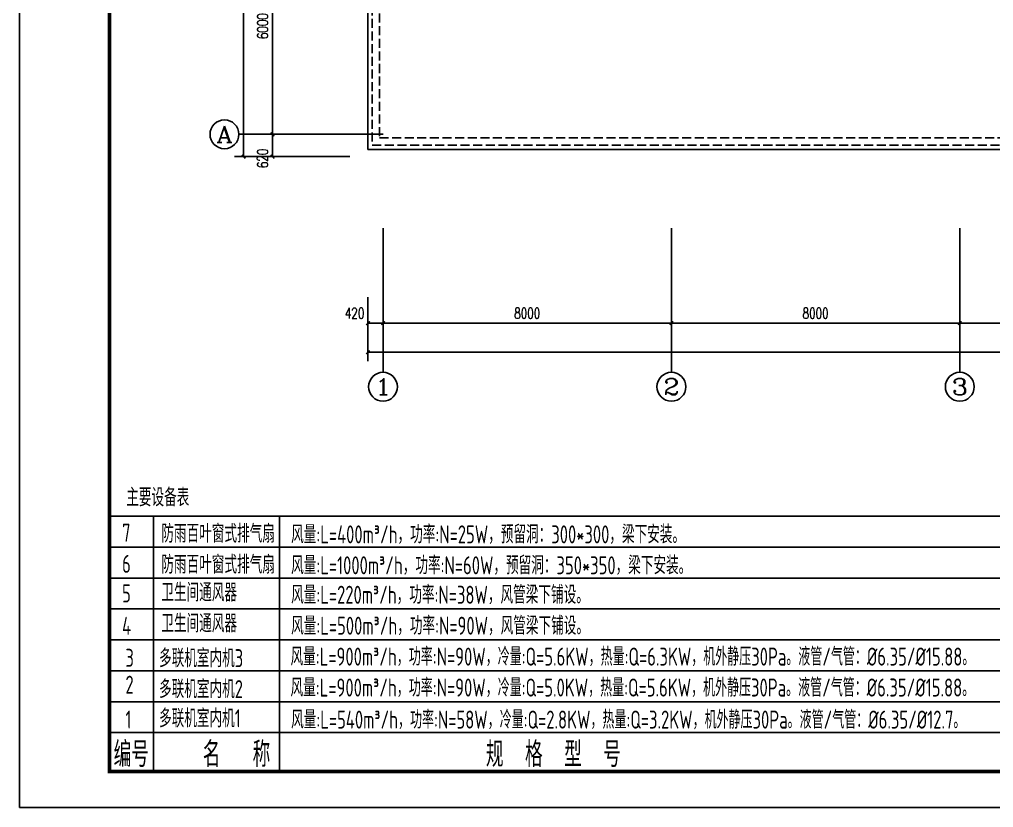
# Model space of a CAD drawing. Extents: x 1738143 to 1822243, y -608375 to -303375.
# Drawn here: x 1738143 to 1765165, y -424175 to -402313 of the extents above; entities that cross this region are included whole.
import ezdxf
from ezdxf.enums import TextEntityAlignment as Align

# ---------------------------------------------------------------- set-up
doc = ezdxf.new("R2010")
doc.units = 0
doc.header["$LTSCALE"] = 1000
doc.header["$MEASUREMENT"] = 0
doc.linetypes.add('DASH', pattern=[0.35, 0.25, -0.1])
for name, color, linetype in [('AXIS', 3, 'Continuous'), ('AXIS_TEXT', 7, 'Continuous'), ('C-sheet(通用-图框)', 7, 'Continuous'), ('PUB_DIM', 3, 'Continuous'), ('PUB_TEXT', 7, 'Continuous'), ('TK', 4, 'Continuous'), ('采暖', 7, 'Continuous')]:
    doc.layers.add(name, color=color, linetype=linetype)
doc.styles.add('_TCH_AXIS', font='COMPLEX', dxfattribs={"bigfont": 'GBCBIG'})
doc.styles.add('_TCH_DIM_T3', font='SIMPLEX', dxfattribs={"width": 0.705882, "bigfont": 'GBCBIG'})
doc.styles.add('COMPLEX', font='COMPLEX')
doc.styles.add('HZTXT1', font='romans.shx', dxfattribs={"width": 0.7, "bigfont": 'GBHZFS.SHX'})
doc.styles.get("Standard").update_dxf_attribs({"font": 'gbenor.shx', "bigfont": 'gbcbig.shx'})
doc.styles.add('TSSD_Dimension', font='tssdeng.shx', dxfattribs={"width": 0.7, "bigfont": 'hztxt.shx'})
doc.styles.add('TSSD_Rein', font='Tssdeng.shx', dxfattribs={"width": 0.7, "bigfont": 'hztxt.shx'})
doc.dimstyles.new('_TCH_ARCH&&100', dxfattribs={"dimtxt": 297.5, "dimasz": 100, "dimexe": 250, "dimexo": 300, "dimgap": 126.25, "dimtad": 1, "dimdec": 0, "dimzin": 0, "dimdsep": 46, "dimtxsty": '_TCH_DIM_T3', "dimblk": 'ARCHTICK', "dimcen": 0.09, "dimclrt": 7, "dimazin": 2, "dimtfac": 1, "dimtdec": 0, "dimtix": 1, "dimtmove": 2, "dimatfit": 3, "dimfxl": 30, "dimtolj": 1, "dimtzin": 0, "dimarcsym": 0})

# ---------------------------------------------------------------- blocks, each defined once
blk = doc.blocks.new('_ArchTick')
at = {"color": 0, "linetype": 'ByBlock', "const_width": 0.4}
blk.add_lwpolyline([(-0.5, -0.5), (0.5, 0.5)], dxfattribs=at)
blk = doc.blocks.new('*D113')
at = {"layer": 'Defpoints', "color": 0, "transparency": 16777216}
for p in [(-45219, -16333), (11621, -16333), (11621, -17376)]:
    blk.add_point(p, dxfattribs=at)
at = {"layer": 'PUB_DIM', "color": 0, "lineweight": -2, "transparency": 16777216}
for p, q in [((-45219, -16633), (-45219, -17626)), ((11621, -16633), (11621, -17626)), ((-45219, -17376), (11621, -17376))]:
    blk.add_line(p, q, dxfattribs=at)
at = {"layer": 'PUB_DIM', "color": 0, "lineweight": -2, "transparency": 16777216, "xscale": 100, "yscale": 100, "zscale": 100, "rotation": 180}
blk.add_blockref('_ArchTick', (-45219, -17376), dxfattribs=at)
at = {"layer": 'PUB_DIM', "color": 0, "lineweight": -2, "transparency": 16777216, "xscale": 100, "yscale": 100, "zscale": 100}
blk.add_blockref('_ArchTick', (11621, -17376), dxfattribs=at)
at = {"layer": 'PUB_DIM', "color": 7, "transparency": 16777216, "insert": (-16799, -17101), "char_height": 297.5, "attachment_point": 5, "style": '_TCH_DIM_T3'}
blk.add_mtext('\\A1;56840', dxfattribs=at)
blk = doc.blocks.new('*D114')
at = {"layer": 'Defpoints', "color": 0, "transparency": 16777216}
for p in [(-45219, -15552), (-44799, -15552), (-44799, -16569)]:
    blk.add_point(p, dxfattribs=at)
at = {"layer": 'PUB_DIM', "color": 0, "lineweight": -2, "transparency": 16777216}
for p, q in [((-45219, -15852), (-45219, -16819)), ((-44799, -15852), (-44799, -16819)), ((-45219, -16569), (-44799, -16569))]:
    blk.add_line(p, q, dxfattribs=at)
at = {"layer": 'PUB_DIM', "color": 0, "lineweight": -2, "transparency": 16777216, "xscale": 100, "yscale": 100, "zscale": 100, "rotation": 180}
blk.add_blockref('_ArchTick', (-45219, -16569), dxfattribs=at)
at = {"layer": 'PUB_DIM', "color": 0, "lineweight": -2, "transparency": 16777216, "xscale": 100, "yscale": 100, "zscale": 100}
blk.add_blockref('_ArchTick', (-44799, -16569), dxfattribs=at)
at = {"layer": 'PUB_DIM', "color": 7, "transparency": 16777216, "insert": (-45589, -16294), "char_height": 297.5, "attachment_point": 5, "style": '_TCH_DIM_T3'}
blk.add_mtext('\\A1;420', dxfattribs=at)
blk = doc.blocks.new('*D115')
at = {"layer": 'Defpoints', "color": 0, "transparency": 16777216}
for p in [(-44799, -15552), (-36799, -15552), (-36799, -16569)]:
    blk.add_point(p, dxfattribs=at)
at = {"layer": 'PUB_DIM', "color": 0, "lineweight": -2, "transparency": 16777216}
for p, q in [((-44799, -15852), (-44799, -16819)), ((-36799, -15852), (-36799, -16819)), ((-44799, -16569), (-36799, -16569))]:
    blk.add_line(p, q, dxfattribs=at)
at = {"layer": 'PUB_DIM', "color": 0, "lineweight": -2, "transparency": 16777216, "xscale": 100, "yscale": 100, "zscale": 100, "rotation": 180}
blk.add_blockref('_ArchTick', (-44799, -16569), dxfattribs=at)
at = {"layer": 'PUB_DIM', "color": 0, "lineweight": -2, "transparency": 16777216, "xscale": 100, "yscale": 100, "zscale": 100}
blk.add_blockref('_ArchTick', (-36799, -16569), dxfattribs=at)
at = {"layer": 'PUB_DIM', "color": 7, "transparency": 16777216, "insert": (-40799, -16294), "char_height": 297.5, "attachment_point": 5, "style": '_TCH_DIM_T3'}
blk.add_mtext('\\A1;8000', dxfattribs=at)
blk = doc.blocks.new('*D116')
at = {"layer": 'Defpoints', "color": 0, "transparency": 16777216}
for p in [(-36799, -15552), (-28799, -15552), (-28799, -16569)]:
    blk.add_point(p, dxfattribs=at)
at = {"layer": 'PUB_DIM', "color": 0, "lineweight": -2, "transparency": 16777216}
for p, q in [((-36799, -15852), (-36799, -16819)), ((-28799, -15852), (-28799, -16819)), ((-36799, -16569), (-28799, -16569))]:
    blk.add_line(p, q, dxfattribs=at)
at = {"layer": 'PUB_DIM', "color": 0, "lineweight": -2, "transparency": 16777216, "xscale": 100, "yscale": 100, "zscale": 100, "rotation": 180}
blk.add_blockref('_ArchTick', (-36799, -16569), dxfattribs=at)
at = {"layer": 'PUB_DIM', "color": 0, "lineweight": -2, "transparency": 16777216, "xscale": 100, "yscale": 100, "zscale": 100}
blk.add_blockref('_ArchTick', (-28799, -16569), dxfattribs=at)
at = {"layer": 'PUB_DIM', "color": 7, "transparency": 16777216, "insert": (-32799, -16294), "char_height": 297.5, "attachment_point": 5, "style": '_TCH_DIM_T3'}
blk.add_mtext('\\A1;8000', dxfattribs=at)
blk = doc.blocks.new('*D117')
at = {"layer": 'Defpoints', "color": 0, "transparency": 16777216}
for p in [(-28799, -15552), (-20799, -15552), (-20799, -16569)]:
    blk.add_point(p, dxfattribs=at)
at = {"layer": 'PUB_DIM', "color": 0, "lineweight": -2, "transparency": 16777216}
for p, q in [((-28799, -15852), (-28799, -16819)), ((-20799, -15852), (-20799, -16819)), ((-28799, -16569), (-20799, -16569))]:
    blk.add_line(p, q, dxfattribs=at)
at = {"layer": 'PUB_DIM', "color": 0, "lineweight": -2, "transparency": 16777216, "xscale": 100, "yscale": 100, "zscale": 100, "rotation": 180}
blk.add_blockref('_ArchTick', (-28799, -16569), dxfattribs=at)
at = {"layer": 'PUB_DIM', "color": 0, "lineweight": -2, "transparency": 16777216, "xscale": 100, "yscale": 100, "zscale": 100}
blk.add_blockref('_ArchTick', (-20799, -16569), dxfattribs=at)
at = {"layer": 'PUB_DIM', "color": 7, "transparency": 16777216, "insert": (-24799, -16294), "char_height": 297.5, "attachment_point": 5, "style": '_TCH_DIM_T3'}
blk.add_mtext('\\A1;8000', dxfattribs=at)
blk = doc.blocks.new('*D123')
at = {"layer": 'Defpoints', "color": 0, "transparency": 16777216}
for p in [(-48667, 19089), (-47476, 19089), (-47476, -11951)]:
    blk.add_point(p, dxfattribs=at)
at = {"layer": 'PUB_DIM', "color": 0, "lineweight": -2, "transparency": 16777216}
for p, q in [((-47776, 19089), (-48917, 19089)), ((-48667, -11951), (-48667, 19089)), ((-47776, -11951), (-48917, -11951))]:
    blk.add_line(p, q, dxfattribs=at)
at = {"layer": 'PUB_DIM', "color": 0, "lineweight": -2, "transparency": 16777216, "xscale": 100, "yscale": 100, "zscale": 100}
for p, rotation in [((-48667, 19089), 90), ((-48667, -11951), 270)]:
    blk.add_blockref('_ArchTick', p, dxfattribs=dict(at, rotation=rotation))
at = {"layer": 'PUB_DIM', "color": 7, "transparency": 16777216, "insert": (-48942, 3569), "char_height": 297.5, "attachment_point": 5, "rotation": 90, "style": '_TCH_DIM_T3'}
blk.add_mtext('\\A1;31040', dxfattribs=at)
blk = doc.blocks.new('*D129')
at = {"layer": 'Defpoints', "color": 0, "transparency": 16777216}
for p in [(-47867, -5331), (-45419, -5331), (-45419, -11331)]:
    blk.add_point(p, dxfattribs=at)
at = {"layer": 'PUB_DIM', "color": 0, "lineweight": -2, "transparency": 16777216}
for p, q in [((-45719, -5331), (-48117, -5331)), ((-47867, -11331), (-47867, -5331)), ((-45719, -11331), (-48117, -11331))]:
    blk.add_line(p, q, dxfattribs=at)
at = {"layer": 'PUB_DIM', "color": 0, "lineweight": -2, "transparency": 16777216, "xscale": 100, "yscale": 100, "zscale": 100}
for p, rotation in [((-47867, -5331), 90), ((-47867, -11331), 270)]:
    blk.add_blockref('_ArchTick', p, dxfattribs=dict(at, rotation=rotation))
at = {"layer": 'PUB_DIM', "color": 7, "transparency": 16777216, "insert": (-48142, -8331), "char_height": 297.5, "attachment_point": 5, "rotation": 90, "style": '_TCH_DIM_T3'}
blk.add_mtext('\\A1;6000', dxfattribs=at)
blk = doc.blocks.new('*D130')
at = {"layer": 'Defpoints', "color": 0, "transparency": 16777216}
for p in [(-47867, -11331), (-45419, -11331), (-45419, -11951)]:
    blk.add_point(p, dxfattribs=at)
at = {"layer": 'PUB_DIM', "color": 0, "lineweight": -2, "transparency": 16777216}
for p, q in [((-45719, -11331), (-48117, -11331)), ((-47867, -11951), (-47867, -11331)), ((-45719, -11951), (-48117, -11951))]:
    blk.add_line(p, q, dxfattribs=at)
at = {"layer": 'PUB_DIM', "color": 0, "lineweight": -2, "transparency": 16777216, "xscale": 100, "yscale": 100, "zscale": 100}
for p, rotation in [((-47867, -11331), 90), ((-47867, -11951), 270)]:
    blk.add_blockref('_ArchTick', p, dxfattribs=dict(at, rotation=rotation))
at = {"layer": 'PUB_DIM', "color": 7, "transparency": 16777216, "insert": (-48142, -12001), "char_height": 297.5, "attachment_point": 5, "rotation": 90, "style": '_TCH_DIM_T3'}
blk.add_mtext('\\A1;620', dxfattribs=at)
blk = doc.blocks.new('*D260')
at = {"layer": 'Defpoints', "color": 0, "transparency": 16777216}
for p in [(-45219, -16333), (11621, -16333), (11621, -17376)]:
    blk.add_point(p, dxfattribs=at)
at = {"layer": 'PUB_DIM', "color": 0, "lineweight": -2, "transparency": 16777216}
for p, q in [((-45219, -16633), (-45219, -17626)), ((11621, -16633), (11621, -17626)), ((-45219, -17376), (11621, -17376))]:
    blk.add_line(p, q, dxfattribs=at)
at = {"layer": 'PUB_DIM', "color": 0, "lineweight": -2, "transparency": 16777216, "xscale": 100, "yscale": 100, "zscale": 100, "rotation": 180}
blk.add_blockref('_ArchTick', (-45219, -17376), dxfattribs=at)
at = {"layer": 'PUB_DIM', "color": 0, "lineweight": -2, "transparency": 16777216, "xscale": 100, "yscale": 100, "zscale": 100}
blk.add_blockref('_ArchTick', (11621, -17376), dxfattribs=at)
at = {"layer": 'PUB_DIM', "color": 7, "transparency": 16777216, "insert": (-16799, -17101), "char_height": 297.5, "attachment_point": 5, "style": '_TCH_DIM_T3'}
blk.add_mtext('\\A1;56840', dxfattribs=at)
blk = doc.blocks.new('*D261')
at = {"layer": 'Defpoints', "color": 0, "transparency": 16777216}
for p in [(-45219, -15552), (-44799, -15552), (-44799, -16569)]:
    blk.add_point(p, dxfattribs=at)
at = {"layer": 'PUB_DIM', "color": 0, "lineweight": -2, "transparency": 16777216}
for p, q in [((-45219, -15852), (-45219, -16819)), ((-44799, -15852), (-44799, -16819)), ((-45219, -16569), (-44799, -16569))]:
    blk.add_line(p, q, dxfattribs=at)
at = {"layer": 'PUB_DIM', "color": 0, "lineweight": -2, "transparency": 16777216, "xscale": 100, "yscale": 100, "zscale": 100, "rotation": 180}
blk.add_blockref('_ArchTick', (-45219, -16569), dxfattribs=at)
at = {"layer": 'PUB_DIM', "color": 0, "lineweight": -2, "transparency": 16777216, "xscale": 100, "yscale": 100, "zscale": 100}
blk.add_blockref('_ArchTick', (-44799, -16569), dxfattribs=at)
at = {"layer": 'PUB_DIM', "color": 7, "transparency": 16777216, "insert": (-45589, -16294), "char_height": 297.5, "attachment_point": 5, "style": '_TCH_DIM_T3'}
blk.add_mtext('\\A1;420', dxfattribs=at)
blk = doc.blocks.new('*D262')
at = {"layer": 'Defpoints', "color": 0, "transparency": 16777216}
for p in [(-44799, -15552), (-36799, -15552), (-36799, -16569)]:
    blk.add_point(p, dxfattribs=at)
at = {"layer": 'PUB_DIM', "color": 0, "lineweight": -2, "transparency": 16777216}
for p, q in [((-44799, -15852), (-44799, -16819)), ((-36799, -15852), (-36799, -16819)), ((-44799, -16569), (-36799, -16569))]:
    blk.add_line(p, q, dxfattribs=at)
at = {"layer": 'PUB_DIM', "color": 0, "lineweight": -2, "transparency": 16777216, "xscale": 100, "yscale": 100, "zscale": 100, "rotation": 180}
blk.add_blockref('_ArchTick', (-44799, -16569), dxfattribs=at)
at = {"layer": 'PUB_DIM', "color": 0, "lineweight": -2, "transparency": 16777216, "xscale": 100, "yscale": 100, "zscale": 100}
blk.add_blockref('_ArchTick', (-36799, -16569), dxfattribs=at)
at = {"layer": 'PUB_DIM', "color": 7, "transparency": 16777216, "insert": (-40799, -16294), "char_height": 297.5, "attachment_point": 5, "style": '_TCH_DIM_T3'}
blk.add_mtext('\\A1;8000', dxfattribs=at)
blk = doc.blocks.new('*D263')
at = {"layer": 'Defpoints', "color": 0, "transparency": 16777216}
for p in [(-36799, -15552), (-28799, -15552), (-28799, -16569)]:
    blk.add_point(p, dxfattribs=at)
at = {"layer": 'PUB_DIM', "color": 0, "lineweight": -2, "transparency": 16777216}
for p, q in [((-36799, -15852), (-36799, -16819)), ((-28799, -15852), (-28799, -16819)), ((-36799, -16569), (-28799, -16569))]:
    blk.add_line(p, q, dxfattribs=at)
at = {"layer": 'PUB_DIM', "color": 0, "lineweight": -2, "transparency": 16777216, "xscale": 100, "yscale": 100, "zscale": 100, "rotation": 180}
blk.add_blockref('_ArchTick', (-36799, -16569), dxfattribs=at)
at = {"layer": 'PUB_DIM', "color": 0, "lineweight": -2, "transparency": 16777216, "xscale": 100, "yscale": 100, "zscale": 100}
blk.add_blockref('_ArchTick', (-28799, -16569), dxfattribs=at)
at = {"layer": 'PUB_DIM', "color": 7, "transparency": 16777216, "insert": (-32799, -16294), "char_height": 297.5, "attachment_point": 5, "style": '_TCH_DIM_T3'}
blk.add_mtext('\\A1;8000', dxfattribs=at)
blk = doc.blocks.new('*D264')
at = {"layer": 'Defpoints', "color": 0, "transparency": 16777216}
for p in [(-28799, -15552), (-20799, -15552), (-20799, -16569)]:
    blk.add_point(p, dxfattribs=at)
at = {"layer": 'PUB_DIM', "color": 0, "lineweight": -2, "transparency": 16777216}
for p, q in [((-28799, -15852), (-28799, -16819)), ((-20799, -15852), (-20799, -16819)), ((-28799, -16569), (-20799, -16569))]:
    blk.add_line(p, q, dxfattribs=at)
at = {"layer": 'PUB_DIM', "color": 0, "lineweight": -2, "transparency": 16777216, "xscale": 100, "yscale": 100, "zscale": 100, "rotation": 180}
blk.add_blockref('_ArchTick', (-28799, -16569), dxfattribs=at)
at = {"layer": 'PUB_DIM', "color": 0, "lineweight": -2, "transparency": 16777216, "xscale": 100, "yscale": 100, "zscale": 100}
blk.add_blockref('_ArchTick', (-20799, -16569), dxfattribs=at)
at = {"layer": 'PUB_DIM', "color": 7, "transparency": 16777216, "insert": (-24799, -16294), "char_height": 297.5, "attachment_point": 5, "style": '_TCH_DIM_T3'}
blk.add_mtext('\\A1;8000', dxfattribs=at)
blk = doc.blocks.new('*D270')
at = {"layer": 'Defpoints', "color": 0, "transparency": 16777216}
for p in [(-48667, 19089), (-47476, 19089), (-47476, -11951)]:
    blk.add_point(p, dxfattribs=at)
at = {"layer": 'PUB_DIM', "color": 0, "lineweight": -2, "transparency": 16777216}
for p, q in [((-47776, 19089), (-48917, 19089)), ((-48667, -11951), (-48667, 19089)), ((-47776, -11951), (-48917, -11951))]:
    blk.add_line(p, q, dxfattribs=at)
at = {"layer": 'PUB_DIM', "color": 0, "lineweight": -2, "transparency": 16777216, "xscale": 100, "yscale": 100, "zscale": 100}
for p, rotation in [((-48667, 19089), 90), ((-48667, -11951), 270)]:
    blk.add_blockref('_ArchTick', p, dxfattribs=dict(at, rotation=rotation))
at = {"layer": 'PUB_DIM', "color": 7, "transparency": 16777216, "insert": (-48942, 3569), "char_height": 297.5, "attachment_point": 5, "rotation": 90, "style": '_TCH_DIM_T3'}
blk.add_mtext('\\A1;31040', dxfattribs=at)
blk = doc.blocks.new('*D276')
at = {"layer": 'Defpoints', "color": 0, "transparency": 16777216}
for p in [(-47867, -5331), (-45419, -5331), (-45419, -11331)]:
    blk.add_point(p, dxfattribs=at)
at = {"layer": 'PUB_DIM', "color": 0, "lineweight": -2, "transparency": 16777216}
for p, q in [((-45719, -5331), (-48117, -5331)), ((-47867, -11331), (-47867, -5331)), ((-45719, -11331), (-48117, -11331))]:
    blk.add_line(p, q, dxfattribs=at)
at = {"layer": 'PUB_DIM', "color": 0, "lineweight": -2, "transparency": 16777216, "xscale": 100, "yscale": 100, "zscale": 100}
for p, rotation in [((-47867, -5331), 90), ((-47867, -11331), 270)]:
    blk.add_blockref('_ArchTick', p, dxfattribs=dict(at, rotation=rotation))
at = {"layer": 'PUB_DIM', "color": 7, "transparency": 16777216, "insert": (-48142, -8331), "char_height": 297.5, "attachment_point": 5, "rotation": 90, "style": '_TCH_DIM_T3'}
blk.add_mtext('\\A1;6000', dxfattribs=at)
blk = doc.blocks.new('*D277')
at = {"layer": 'Defpoints', "color": 0, "transparency": 16777216}
for p in [(-47867, -11331), (-45419, -11331), (-45419, -11951)]:
    blk.add_point(p, dxfattribs=at)
at = {"layer": 'PUB_DIM', "color": 0, "lineweight": -2, "transparency": 16777216}
for p, q in [((-45719, -11331), (-48117, -11331)), ((-47867, -11951), (-47867, -11331)), ((-45719, -11951), (-48117, -11951))]:
    blk.add_line(p, q, dxfattribs=at)
at = {"layer": 'PUB_DIM', "color": 0, "lineweight": -2, "transparency": 16777216, "xscale": 100, "yscale": 100, "zscale": 100}
for p, rotation in [((-47867, -11331), 90), ((-47867, -11951), 270)]:
    blk.add_blockref('_ArchTick', p, dxfattribs=dict(at, rotation=rotation))
at = {"layer": 'PUB_DIM', "color": 7, "transparency": 16777216, "insert": (-48142, -12001), "char_height": 297.5, "attachment_point": 5, "rotation": 90, "style": '_TCH_DIM_T3'}
blk.add_mtext('\\A1;620', dxfattribs=at)
blk = doc.blocks.new('*D432')
at = {"layer": 'Defpoints', "color": 0, "transparency": 16777216}
for p in [(-45219, -16333), (11621, -16333), (11621, -17376)]:
    blk.add_point(p, dxfattribs=at)
at = {"layer": 'PUB_DIM', "color": 0, "lineweight": -2, "transparency": 16777216}
for p, q in [((-45219, -16633), (-45219, -17626)), ((11621, -16633), (11621, -17626)), ((-45219, -17376), (11621, -17376))]:
    blk.add_line(p, q, dxfattribs=at)
at = {"layer": 'PUB_DIM', "color": 0, "lineweight": -2, "transparency": 16777216, "xscale": 100, "yscale": 100, "zscale": 100, "rotation": 180}
blk.add_blockref('_ArchTick', (-45219, -17376), dxfattribs=at)
at = {"layer": 'PUB_DIM', "color": 0, "lineweight": -2, "transparency": 16777216, "xscale": 100, "yscale": 100, "zscale": 100}
blk.add_blockref('_ArchTick', (11621, -17376), dxfattribs=at)
at = {"layer": 'PUB_DIM', "color": 7, "transparency": 16777216, "insert": (-16799, -17101), "char_height": 297.5, "attachment_point": 5, "style": '_TCH_DIM_T3'}
blk.add_mtext('\\A1;56840', dxfattribs=at)
blk = doc.blocks.new('*D433')
at = {"layer": 'Defpoints', "color": 0, "transparency": 16777216}
for p in [(-45219, -15552), (-44799, -15552), (-44799, -16569)]:
    blk.add_point(p, dxfattribs=at)
at = {"layer": 'PUB_DIM', "color": 0, "lineweight": -2, "transparency": 16777216}
for p, q in [((-45219, -15852), (-45219, -16819)), ((-44799, -15852), (-44799, -16819)), ((-45219, -16569), (-44799, -16569))]:
    blk.add_line(p, q, dxfattribs=at)
at = {"layer": 'PUB_DIM', "color": 0, "lineweight": -2, "transparency": 16777216, "xscale": 100, "yscale": 100, "zscale": 100, "rotation": 180}
blk.add_blockref('_ArchTick', (-45219, -16569), dxfattribs=at)
at = {"layer": 'PUB_DIM', "color": 0, "lineweight": -2, "transparency": 16777216, "xscale": 100, "yscale": 100, "zscale": 100}
blk.add_blockref('_ArchTick', (-44799, -16569), dxfattribs=at)
at = {"layer": 'PUB_DIM', "color": 7, "transparency": 16777216, "insert": (-45589, -16294), "char_height": 297.5, "attachment_point": 5, "style": '_TCH_DIM_T3'}
blk.add_mtext('\\A1;420', dxfattribs=at)
blk = doc.blocks.new('*D434')
at = {"layer": 'Defpoints', "color": 0, "transparency": 16777216}
for p in [(-44799, -15552), (-36799, -15552), (-36799, -16569)]:
    blk.add_point(p, dxfattribs=at)
at = {"layer": 'PUB_DIM', "color": 0, "lineweight": -2, "transparency": 16777216}
for p, q in [((-44799, -15852), (-44799, -16819)), ((-36799, -15852), (-36799, -16819)), ((-44799, -16569), (-36799, -16569))]:
    blk.add_line(p, q, dxfattribs=at)
at = {"layer": 'PUB_DIM', "color": 0, "lineweight": -2, "transparency": 16777216, "xscale": 100, "yscale": 100, "zscale": 100, "rotation": 180}
blk.add_blockref('_ArchTick', (-44799, -16569), dxfattribs=at)
at = {"layer": 'PUB_DIM', "color": 0, "lineweight": -2, "transparency": 16777216, "xscale": 100, "yscale": 100, "zscale": 100}
blk.add_blockref('_ArchTick', (-36799, -16569), dxfattribs=at)
at = {"layer": 'PUB_DIM', "color": 7, "transparency": 16777216, "insert": (-40799, -16294), "char_height": 297.5, "attachment_point": 5, "style": '_TCH_DIM_T3'}
blk.add_mtext('\\A1;8000', dxfattribs=at)
blk = doc.blocks.new('*D435')
at = {"layer": 'Defpoints', "color": 0, "transparency": 16777216}
for p in [(-36799, -15552), (-28799, -15552), (-28799, -16569)]:
    blk.add_point(p, dxfattribs=at)
at = {"layer": 'PUB_DIM', "color": 0, "lineweight": -2, "transparency": 16777216}
for p, q in [((-36799, -15852), (-36799, -16819)), ((-28799, -15852), (-28799, -16819)), ((-36799, -16569), (-28799, -16569))]:
    blk.add_line(p, q, dxfattribs=at)
at = {"layer": 'PUB_DIM', "color": 0, "lineweight": -2, "transparency": 16777216, "xscale": 100, "yscale": 100, "zscale": 100, "rotation": 180}
blk.add_blockref('_ArchTick', (-36799, -16569), dxfattribs=at)
at = {"layer": 'PUB_DIM', "color": 0, "lineweight": -2, "transparency": 16777216, "xscale": 100, "yscale": 100, "zscale": 100}
blk.add_blockref('_ArchTick', (-28799, -16569), dxfattribs=at)
at = {"layer": 'PUB_DIM', "color": 7, "transparency": 16777216, "insert": (-32799, -16294), "char_height": 297.5, "attachment_point": 5, "style": '_TCH_DIM_T3'}
blk.add_mtext('\\A1;8000', dxfattribs=at)
blk = doc.blocks.new('*D436')
at = {"layer": 'Defpoints', "color": 0, "transparency": 16777216}
for p in [(-28799, -15552), (-20799, -15552), (-20799, -16569)]:
    blk.add_point(p, dxfattribs=at)
at = {"layer": 'PUB_DIM', "color": 0, "lineweight": -2, "transparency": 16777216}
for p, q in [((-28799, -15852), (-28799, -16819)), ((-20799, -15852), (-20799, -16819)), ((-28799, -16569), (-20799, -16569))]:
    blk.add_line(p, q, dxfattribs=at)
at = {"layer": 'PUB_DIM', "color": 0, "lineweight": -2, "transparency": 16777216, "xscale": 100, "yscale": 100, "zscale": 100, "rotation": 180}
blk.add_blockref('_ArchTick', (-28799, -16569), dxfattribs=at)
at = {"layer": 'PUB_DIM', "color": 0, "lineweight": -2, "transparency": 16777216, "xscale": 100, "yscale": 100, "zscale": 100}
blk.add_blockref('_ArchTick', (-20799, -16569), dxfattribs=at)
at = {"layer": 'PUB_DIM', "color": 7, "transparency": 16777216, "insert": (-24799, -16294), "char_height": 297.5, "attachment_point": 5, "style": '_TCH_DIM_T3'}
blk.add_mtext('\\A1;8000', dxfattribs=at)
blk = doc.blocks.new('*D442')
at = {"layer": 'Defpoints', "color": 0, "transparency": 16777216}
for p in [(-48667, 19089), (-47476, 19089), (-47476, -11951)]:
    blk.add_point(p, dxfattribs=at)
at = {"layer": 'PUB_DIM', "color": 0, "lineweight": -2, "transparency": 16777216}
for p, q in [((-47776, 19089), (-48917, 19089)), ((-48667, -11951), (-48667, 19089)), ((-47776, -11951), (-48917, -11951))]:
    blk.add_line(p, q, dxfattribs=at)
at = {"layer": 'PUB_DIM', "color": 0, "lineweight": -2, "transparency": 16777216, "xscale": 100, "yscale": 100, "zscale": 100}
for p, rotation in [((-48667, 19089), 90), ((-48667, -11951), 270)]:
    blk.add_blockref('_ArchTick', p, dxfattribs=dict(at, rotation=rotation))
at = {"layer": 'PUB_DIM', "color": 7, "transparency": 16777216, "insert": (-48942, 3569), "char_height": 297.5, "attachment_point": 5, "rotation": 90, "style": '_TCH_DIM_T3'}
blk.add_mtext('\\A1;31040', dxfattribs=at)
blk = doc.blocks.new('*D448')
at = {"layer": 'Defpoints', "color": 0, "transparency": 16777216}
for p in [(-47867, -5331), (-45419, -5331), (-45419, -11331)]:
    blk.add_point(p, dxfattribs=at)
at = {"layer": 'PUB_DIM', "color": 0, "lineweight": -2, "transparency": 16777216}
for p, q in [((-45719, -5331), (-48117, -5331)), ((-47867, -11331), (-47867, -5331)), ((-45719, -11331), (-48117, -11331))]:
    blk.add_line(p, q, dxfattribs=at)
at = {"layer": 'PUB_DIM', "color": 0, "lineweight": -2, "transparency": 16777216, "xscale": 100, "yscale": 100, "zscale": 100}
for p, rotation in [((-47867, -5331), 90), ((-47867, -11331), 270)]:
    blk.add_blockref('_ArchTick', p, dxfattribs=dict(at, rotation=rotation))
at = {"layer": 'PUB_DIM', "color": 7, "transparency": 16777216, "insert": (-48142, -8331), "char_height": 297.5, "attachment_point": 5, "rotation": 90, "style": '_TCH_DIM_T3'}
blk.add_mtext('\\A1;6000', dxfattribs=at)
blk = doc.blocks.new('*D449')
at = {"layer": 'Defpoints', "color": 0, "transparency": 16777216}
for p in [(-47867, -11331), (-45419, -11331), (-45419, -11951)]:
    blk.add_point(p, dxfattribs=at)
at = {"layer": 'PUB_DIM', "color": 0, "lineweight": -2, "transparency": 16777216}
for p, q in [((-45719, -11331), (-48117, -11331)), ((-47867, -11951), (-47867, -11331)), ((-45719, -11951), (-48117, -11951))]:
    blk.add_line(p, q, dxfattribs=at)
at = {"layer": 'PUB_DIM', "color": 0, "lineweight": -2, "transparency": 16777216, "xscale": 100, "yscale": 100, "zscale": 100}
for p, rotation in [((-47867, -11331), 90), ((-47867, -11951), 270)]:
    blk.add_blockref('_ArchTick', p, dxfattribs=dict(at, rotation=rotation))
at = {"layer": 'PUB_DIM', "color": 7, "transparency": 16777216, "insert": (-48142, -12001), "char_height": 297.5, "attachment_point": 5, "rotation": 90, "style": '_TCH_DIM_T3'}
blk.add_mtext('\\A1;620', dxfattribs=at)
blk = doc.blocks.new('_AXISO')
blk.add_circle((0, 0), 0.5)
at = {"layer": 'AXIS_TEXT', "style": 'COMPLEX', "width": 1.041667}
blk.add_attdef('A', text='', height=0.56, dxfattribs=at).set_placement((-0.25, -0.28), (0.25, -0.28), align=Align.FIT)
blk = doc.blocks.new('*D469')
at = {"layer": 'Defpoints', "color": 0, "transparency": 16777216}
for p in [(-45219, -16333), (11621, -16333), (11621, -17376)]:
    blk.add_point(p, dxfattribs=at)
at = {"layer": 'PUB_DIM', "color": 0, "lineweight": -2, "transparency": 16777216}
for p, q in [((-45219, -16633), (-45219, -17626)), ((11621, -16633), (11621, -17626)), ((-45219, -17376), (11621, -17376))]:
    blk.add_line(p, q, dxfattribs=at)
at = {"layer": 'PUB_DIM', "color": 0, "lineweight": -2, "transparency": 16777216, "xscale": 100, "yscale": 100, "zscale": 100, "rotation": 180}
blk.add_blockref('_ArchTick', (-45219, -17376), dxfattribs=at)
at = {"layer": 'PUB_DIM', "color": 0, "lineweight": -2, "transparency": 16777216, "xscale": 100, "yscale": 100, "zscale": 100}
blk.add_blockref('_ArchTick', (11621, -17376), dxfattribs=at)
at = {"layer": 'PUB_DIM', "color": 7, "transparency": 16777216, "insert": (-16799, -17101), "char_height": 297.5, "attachment_point": 5, "style": '_TCH_DIM_T3'}
blk.add_mtext('\\A1;56840', dxfattribs=at)
blk = doc.blocks.new('*D470')
at = {"layer": 'Defpoints', "color": 0, "transparency": 16777216}
for p in [(-45219, -15552), (-44799, -15552), (-44799, -16569)]:
    blk.add_point(p, dxfattribs=at)
at = {"layer": 'PUB_DIM', "color": 0, "lineweight": -2, "transparency": 16777216}
for p, q in [((-45219, -15852), (-45219, -16819)), ((-44799, -15852), (-44799, -16819)), ((-45219, -16569), (-44799, -16569))]:
    blk.add_line(p, q, dxfattribs=at)
at = {"layer": 'PUB_DIM', "color": 0, "lineweight": -2, "transparency": 16777216, "xscale": 100, "yscale": 100, "zscale": 100, "rotation": 180}
blk.add_blockref('_ArchTick', (-45219, -16569), dxfattribs=at)
at = {"layer": 'PUB_DIM', "color": 0, "lineweight": -2, "transparency": 16777216, "xscale": 100, "yscale": 100, "zscale": 100}
blk.add_blockref('_ArchTick', (-44799, -16569), dxfattribs=at)
at = {"layer": 'PUB_DIM', "color": 7, "transparency": 16777216, "insert": (-45589, -16294), "char_height": 297.5, "attachment_point": 5, "style": '_TCH_DIM_T3'}
blk.add_mtext('\\A1;420', dxfattribs=at)
blk = doc.blocks.new('*D471')
at = {"layer": 'Defpoints', "color": 0, "transparency": 16777216}
for p in [(-44799, -15552), (-36799, -15552), (-36799, -16569)]:
    blk.add_point(p, dxfattribs=at)
at = {"layer": 'PUB_DIM', "color": 0, "lineweight": -2, "transparency": 16777216}
for p, q in [((-44799, -15852), (-44799, -16819)), ((-36799, -15852), (-36799, -16819)), ((-44799, -16569), (-36799, -16569))]:
    blk.add_line(p, q, dxfattribs=at)
at = {"layer": 'PUB_DIM', "color": 0, "lineweight": -2, "transparency": 16777216, "xscale": 100, "yscale": 100, "zscale": 100, "rotation": 180}
blk.add_blockref('_ArchTick', (-44799, -16569), dxfattribs=at)
at = {"layer": 'PUB_DIM', "color": 0, "lineweight": -2, "transparency": 16777216, "xscale": 100, "yscale": 100, "zscale": 100}
blk.add_blockref('_ArchTick', (-36799, -16569), dxfattribs=at)
at = {"layer": 'PUB_DIM', "color": 7, "transparency": 16777216, "insert": (-40799, -16294), "char_height": 297.5, "attachment_point": 5, "style": '_TCH_DIM_T3'}
blk.add_mtext('\\A1;8000', dxfattribs=at)
blk = doc.blocks.new('*D472')
at = {"layer": 'Defpoints', "color": 0, "transparency": 16777216}
for p in [(-36799, -15552), (-28799, -15552), (-28799, -16569)]:
    blk.add_point(p, dxfattribs=at)
at = {"layer": 'PUB_DIM', "color": 0, "lineweight": -2, "transparency": 16777216}
for p, q in [((-36799, -15852), (-36799, -16819)), ((-28799, -15852), (-28799, -16819)), ((-36799, -16569), (-28799, -16569))]:
    blk.add_line(p, q, dxfattribs=at)
at = {"layer": 'PUB_DIM', "color": 0, "lineweight": -2, "transparency": 16777216, "xscale": 100, "yscale": 100, "zscale": 100, "rotation": 180}
blk.add_blockref('_ArchTick', (-36799, -16569), dxfattribs=at)
at = {"layer": 'PUB_DIM', "color": 0, "lineweight": -2, "transparency": 16777216, "xscale": 100, "yscale": 100, "zscale": 100}
blk.add_blockref('_ArchTick', (-28799, -16569), dxfattribs=at)
at = {"layer": 'PUB_DIM', "color": 7, "transparency": 16777216, "insert": (-32799, -16294), "char_height": 297.5, "attachment_point": 5, "style": '_TCH_DIM_T3'}
blk.add_mtext('\\A1;8000', dxfattribs=at)
blk = doc.blocks.new('*D473')
at = {"layer": 'Defpoints', "color": 0, "transparency": 16777216}
for p in [(-28799, -15552), (-20799, -15552), (-20799, -16569)]:
    blk.add_point(p, dxfattribs=at)
at = {"layer": 'PUB_DIM', "color": 0, "lineweight": -2, "transparency": 16777216}
for p, q in [((-28799, -15852), (-28799, -16819)), ((-20799, -15852), (-20799, -16819)), ((-28799, -16569), (-20799, -16569))]:
    blk.add_line(p, q, dxfattribs=at)
at = {"layer": 'PUB_DIM', "color": 0, "lineweight": -2, "transparency": 16777216, "xscale": 100, "yscale": 100, "zscale": 100, "rotation": 180}
blk.add_blockref('_ArchTick', (-28799, -16569), dxfattribs=at)
at = {"layer": 'PUB_DIM', "color": 0, "lineweight": -2, "transparency": 16777216, "xscale": 100, "yscale": 100, "zscale": 100}
blk.add_blockref('_ArchTick', (-20799, -16569), dxfattribs=at)
at = {"layer": 'PUB_DIM', "color": 7, "transparency": 16777216, "insert": (-24799, -16294), "char_height": 297.5, "attachment_point": 5, "style": '_TCH_DIM_T3'}
blk.add_mtext('\\A1;8000', dxfattribs=at)
blk = doc.blocks.new('*D479')
at = {"layer": 'Defpoints', "color": 0, "transparency": 16777216}
for p in [(-48667, 19089), (-47476, 19089), (-47476, -11951)]:
    blk.add_point(p, dxfattribs=at)
at = {"layer": 'PUB_DIM', "color": 0, "lineweight": -2, "transparency": 16777216}
for p, q in [((-47776, 19089), (-48917, 19089)), ((-48667, -11951), (-48667, 19089)), ((-47776, -11951), (-48917, -11951))]:
    blk.add_line(p, q, dxfattribs=at)
at = {"layer": 'PUB_DIM', "color": 0, "lineweight": -2, "transparency": 16777216, "xscale": 100, "yscale": 100, "zscale": 100}
for p, rotation in [((-48667, 19089), 90), ((-48667, -11951), 270)]:
    blk.add_blockref('_ArchTick', p, dxfattribs=dict(at, rotation=rotation))
at = {"layer": 'PUB_DIM', "color": 7, "transparency": 16777216, "insert": (-48942, 3569), "char_height": 297.5, "attachment_point": 5, "rotation": 90, "style": '_TCH_DIM_T3'}
blk.add_mtext('\\A1;31040', dxfattribs=at)
blk = doc.blocks.new('*D485')
at = {"layer": 'Defpoints', "color": 0, "transparency": 16777216}
for p in [(-47867, -5331), (-45419, -5331), (-45419, -11331)]:
    blk.add_point(p, dxfattribs=at)
at = {"layer": 'PUB_DIM', "color": 0, "lineweight": -2, "transparency": 16777216}
for p, q in [((-45719, -5331), (-48117, -5331)), ((-47867, -11331), (-47867, -5331)), ((-45719, -11331), (-48117, -11331))]:
    blk.add_line(p, q, dxfattribs=at)
at = {"layer": 'PUB_DIM', "color": 0, "lineweight": -2, "transparency": 16777216, "xscale": 100, "yscale": 100, "zscale": 100}
for p, rotation in [((-47867, -5331), 90), ((-47867, -11331), 270)]:
    blk.add_blockref('_ArchTick', p, dxfattribs=dict(at, rotation=rotation))
at = {"layer": 'PUB_DIM', "color": 7, "transparency": 16777216, "insert": (-48142, -8331), "char_height": 297.5, "attachment_point": 5, "rotation": 90, "style": '_TCH_DIM_T3'}
blk.add_mtext('\\A1;6000', dxfattribs=at)
blk = doc.blocks.new('*D486')
at = {"layer": 'Defpoints', "color": 0, "transparency": 16777216}
for p in [(-47867, -11331), (-45419, -11331), (-45419, -11951)]:
    blk.add_point(p, dxfattribs=at)
at = {"layer": 'PUB_DIM', "color": 0, "lineweight": -2, "transparency": 16777216}
for p, q in [((-45719, -11331), (-48117, -11331)), ((-47867, -11951), (-47867, -11331)), ((-45719, -11951), (-48117, -11951))]:
    blk.add_line(p, q, dxfattribs=at)
at = {"layer": 'PUB_DIM', "color": 0, "lineweight": -2, "transparency": 16777216, "xscale": 100, "yscale": 100, "zscale": 100}
for p, rotation in [((-47867, -11331), 90), ((-47867, -11951), 270)]:
    blk.add_blockref('_ArchTick', p, dxfattribs=dict(at, rotation=rotation))
at = {"layer": 'PUB_DIM', "color": 7, "transparency": 16777216, "insert": (-48142, -12001), "char_height": 297.5, "attachment_point": 5, "rotation": 90, "style": '_TCH_DIM_T3'}
blk.add_mtext('\\A1;620', dxfattribs=at)
blk = doc.blocks.new('*U633')
at = {"color": 3}
blk.add_lwpolyline([(-84100, 0), (0, 0), (0, 59400), (-84100, 59400)], close=True, dxfattribs=at)
at = {"color": 3, "const_width": 100}
blk.add_lwpolyline([(-81600, 1000), (-1000, 1000), (-1000, 58400), (-81600, 58400)], close=True, dxfattribs=at)
at = {"layer": 'TK', "color": 4, "style": 'HZTXT1'}
for tag, height, width, p in [('项目负责1', 400, 0.6, (-4500, 19196)), ('项目负责2', 400, 0.6, (-4500, 18296)), ('专责', 400, 0.6, (-4500, 17396)), ('审定', 400, 0.6, (-4500, 16496)), ('审核', 400, 0.6, (-4500, 15596)), ('校对', 400, 0.6, (-4500, 14696)), ('设计', 400, 0.6, (-4500, 13796)), ('绘图', 400, 0.6, (-4500, 12896)), ('建设单位', 450, 0.6, (-4500, 11050)), ('工号', 400, 0.5, (-5501, 3507)), ('版次', 400, 0.7, (-2138, 3498)), ('阶段', 400, 0.7, (-2138, 2498)), ('比例', 400, 0.7, (-5491, 1513)), ('日期', 400, 0.7, (-2138, 1498))]:
    blk.add_attdef(tag, text='', height=height, dxfattribs=dict(at, width=width)).set_placement(p, align=Align.MIDDLE)
at = {"layer": 'TK', "color": 1, "lineweight": -3, "style": 'HZTXT1', "width": 0.6}
blk.add_attdef('工程名称', text='', height=450, dxfattribs=at).set_placement((-4500, 9050), align=Align.MIDDLE)
at = {"layer": 'TK', "color": 4, "lineweight": -3, "style": 'HZTXT1', "width": 0.6}
blk.add_attdef('子项名称', text='', height=450, dxfattribs=at).set_placement((-4500, 7050), align=Align.MIDDLE)
at = {"layer": 'TK', "color": 1, "lineweight": -3, "width": 0.6, "flags": 104}
blk.add_attdef('图名', text='', height=400, dxfattribs=at).set_placement((-4558, 4958), align=Align.MIDDLE_CENTER)
at = {"layer": 'TK', "color": 1, "style": 'HZTXT1', "width": 0.7}
blk.add_attdef('图号', text='', height=400, dxfattribs=at).set_placement((-5491, 2513), align=Align.MIDDLE)
blk = doc.blocks.new('A$C7281566F')
blk.add_lwpolyline([(-29319.5, 16139.4), (-45219.5, 16139.4), (-45219.5, -11750.6), (-4379.5, -11750.6), (-4379.5, -5750.6)])
at = {"color": 2, "linetype": 'DASH'}
for points in [[(-29319.5, 16019.4), (-45099.5, 16019.4), (-45099.5, -11630.6), (-4499.5, -11630.6), (-4499.5, -5750.6)], [(-29319.5, 15819.4), (-44899.5, 15819.4), (-44899.5, -11430.6), (-4699.5, -11430.6), (-4699.5, -5750.6)]]:
    blk.add_lwpolyline(points, dxfattribs=at)
at = {"layer": 'AXIS'}
for p, q in [((-44799.5, -11330.6), (-48799.5, -11330.6)), ((-44799.5, -13934.5), (-44799.5, -17934.5)), ((-36799.5, -13934.5), (-36799.5, -17934.5)), ((-28799.5, -13934.5), (-28799.5, -17934.5))]:
    blk.add_line(p, q, dxfattribs=at)
ref = blk.add_blockref('_AXISO', (-49199.5, -11330.6), dxfattribs=dict(at, xscale=800, yscale=800, zscale=800))
ref.add_attrib('A', 'A', dxfattribs={"layer": 'AXIS_TEXT', "height": 452.5, "style": '_TCH_AXIS', "width": 1.166667}).set_placement((-49425.7, -11556.9), (-48973.2, -11556.9), align=Align.FIT)
ref = blk.add_blockref('_AXISO', (-44799.5, -18334.5), dxfattribs=dict(at, xscale=800, yscale=800, zscale=800))
ref.add_attrib('A', '1', dxfattribs={"layer": 'AXIS_TEXT', "height": 452.5, "style": '_TCH_AXIS', "width": 2.333333}).set_placement((-45025.7, -18560.8), (-44573.2, -18560.8), align=Align.FIT)
ref = blk.add_blockref('_AXISO', (-36799.5, -18334.5), dxfattribs=dict(at, xscale=800, yscale=800, zscale=800))
ref.add_attrib('A', '2', dxfattribs={"layer": 'AXIS_TEXT', "height": 452.5, "style": '_TCH_AXIS', "width": 1.5}).set_placement((-37025.7, -18560.8), (-36573.2, -18560.8), align=Align.FIT)
ref = blk.add_blockref('_AXISO', (-28799.5, -18334.5), dxfattribs=dict(at, xscale=800, yscale=800, zscale=800))
ref.add_attrib('A', '3', dxfattribs={"layer": 'AXIS_TEXT', "height": 452.5, "style": '_TCH_AXIS', "width": 1.5}).set_placement((-29025.7, -18560.8), (-28573.2, -18560.8), align=Align.FIT)
at = {"layer": 'PUB_DIM'}
for p1, p2, distance, picture, middle in [((-47475.8, -11950.6), (-47475.8, 19089.4), 1190.9, '*D123', (-48941.7, 3569.4)), ((-47475.8, -11950.6), (-47475.8, 19089.4), 1190.9, '*D270', (-48941.7, 3569.4)), ((-47475.8, -11950.6), (-47475.8, 19089.4), 1190.9, '*D442', (-48941.7, 3569.4)), ((-47475.8, -11950.6), (-47475.8, 19089.4), 1190.9, '*D479', (-48941.7, 3569.4)), ((-45419.5, -11330.6), (-45419.5, -5330.6), 2447.4, '*D129', (-48141.9, -8330.6)), ((-45419.5, -11330.6), (-45419.5, -5330.6), 2447.4, '*D276', (-48141.9, -8330.6)), ((-45419.5, -11330.6), (-45419.5, -5330.6), 2447.4, '*D448', (-48141.9, -8330.6)), ((-45419.5, -11330.6), (-45419.5, -5330.6), 2447.4, '*D485', (-48141.9, -8330.6)), ((-44799.5, -15552.1), (-36799.5, -15552.1), -1017, '*D115', (-40799.5, -16294.1)), ((-44799.5, -15552.1), (-36799.5, -15552.1), -1017, '*D262', (-40799.5, -16294.1)), ((-44799.5, -15552.1), (-36799.5, -15552.1), -1017, '*D434', (-40799.5, -16294.1)), ((-44799.5, -15552.1), (-36799.5, -15552.1), -1017, '*D471', (-40799.5, -16294.1)), ((-36799.5, -15552.1), (-28799.5, -15552.1), -1017, '*D116', (-32799.5, -16294.1)), ((-36799.5, -15552.1), (-28799.5, -15552.1), -1017, '*D263', (-32799.5, -16294.1)), ((-36799.5, -15552.1), (-28799.5, -15552.1), -1017, '*D435', (-32799.5, -16294.1)), ((-36799.5, -15552.1), (-28799.5, -15552.1), -1017, '*D472', (-32799.5, -16294.1)), ((-28799.5, -15552.1), (-20799.5, -15552.1), -1017, '*D117', (-24799.5, -16294.1)), ((-28799.5, -15552.1), (-20799.5, -15552.1), -1017, '*D264', (-24799.5, -16294.1)), ((-28799.5, -15552.1), (-20799.5, -15552.1), -1017, '*D436', (-24799.5, -16294.1)), ((-28799.5, -15552.1), (-20799.5, -15552.1), -1017, '*D473', (-24799.5, -16294.1)), ((-45219.5, -16333.4), (11620.5, -16333.4), -1042.6, '*D113', (-16799.5, -17101)), ((-45219.5, -16333.4), (11620.5, -16333.4), -1042.6, '*D260', (-16799.5, -17101)), ((-45219.5, -16333.4), (11620.5, -16333.4), -1042.6, '*D432', (-16799.5, -17101)), ((-45219.5, -16333.4), (11620.5, -16333.4), -1042.6, '*D469', (-16799.5, -17101))]:
    dim = blk.add_aligned_dim(p1=p1, p2=p2, distance=distance, dimstyle='_TCH_ARCH&&100', dxfattribs=at)
    dim.commit()
    dim.dimension.update_dxf_attribs({"geometry": picture, "text_midpoint": middle})
for base, p1, p2, angle, picture, middle in [((-47866.9, -11330.6), (-45419.5, -11950.6), (-45419.5, -11330.6), 90, '*D130', (-48141.9, -12000.6)), ((-47866.9, -11330.6), (-45419.5, -11950.6), (-45419.5, -11330.6), 90, '*D277', (-48141.9, -12000.6)), ((-47866.9, -11330.6), (-45419.5, -11950.6), (-45419.5, -11330.6), 90, '*D449', (-48141.9, -12000.6)), ((-47866.9, -11330.6), (-45419.5, -11950.6), (-45419.5, -11330.6), 90, '*D486', (-48141.9, -12000.6)), ((-44799.5, -16569.1), (-45219.5, -15552.1), (-44799.5, -15552.1), 0, '*D114', (-45589.5, -16294.1)), ((-44799.5, -16569.1), (-45219.5, -15552.1), (-44799.5, -15552.1), 0, '*D261', (-45589.5, -16294.1)), ((-44799.5, -16569.1), (-45219.5, -15552.1), (-44799.5, -15552.1), 0, '*D433', (-45589.5, -16294.1)), ((-44799.5, -16569.1), (-45219.5, -15552.1), (-44799.5, -15552.1), 0, '*D470', (-45589.5, -16294.1))]:
    dim = blk.add_linear_dim(base=base, p1=p1, p2=p2, angle=angle, dimstyle='_TCH_ARCH&&100', dxfattribs=at)
    dim.commit()
    dim.dimension.update_dxf_attribs({"geometry": picture, "text_midpoint": middle, "dimtype": 129})

msp = doc.modelspace()

# ---------------------------------------------------------------- linework, layer by layer
at = {"layer": 'C-sheet(通用-图框)'}
msp.add_line((1740642.9, -414376.2), (1740642.9, -423174.9), dxfattribs=at)
at = {"layer": '采暖'}
for p, q in [((1740642.9, -416092.2), (1776994.4, -416092.2)), ((1741864.8, -416092.2), (1741864.8, -423174.9)), ((1745357.5, -416092.2), (1745357.5, -423174.9)), ((1740642.9, -416950.2), (1776994.4, -416950.2)), ((1740642.9, -417808.2), (1776994.4, -417808.2)), ((1740642.9, -418666.2), (1776994.4, -418666.2)), ((1740642.9, -418666.2), (1776994.4, -418666.2)), ((1740642.9, -418666.2), (1776994.4, -418666.2)), ((1740642.9, -419524.2), (1776994.4, -419524.2)), ((1740642.9, -420382.2), (1776994.4, -420382.2)), ((1740642.9, -421240.2), (1776994.4, -421240.2)), ((1740642.9, -422098.2), (1776994.4, -422098.2)), ((1740642.9, -422098.2), (1776994.4, -422098.2)), ((1776994.4, -423174.9), (1740642.9, -423174.9))]:
    msp.add_line(p, q, dxfattribs=at)

# ---------------------------------------------------------------- block references
for name, p in [('*U633', (1822242.9, -424174.9)), ('A$C7281566F', (1793028.5, -394167.1))]:
    msp.add_blockref(name, p)

# ---------------------------------------------------------------- texts
at = {"layer": 'PUB_TEXT', "style": 'TSSD_Rein', "width": 0.7}
msp.add_text('主要设备表', height=500, dxfattribs=at).set_placement((1741104.7, -415821.2))
at = {"layer": '采暖', "style": 'TSSD_Dimension', "width": 0.7}
for s, height, p in [('7', 500, (1740989.6, -416801.7)), ('6', 500, (1740989.6, -417664.6)), ('5', 500, (1740989.6, -418485.9)), ('4', 500, (1740989.6, -419382.9)), ('3', 500, (1741082.7, -420271.9)), ('2', 500, (1741082.7, -421017.6)), ('1', 500, (1741082.7, -421984.2)), ('编号', 700, (1740755.5, -423050.2)), ('名   称', 700, (1743228.9, -423050.2)), ('规  格  型  号', 700, (1751082.2, -423050.2))]:
    msp.add_text(s, height=height, dxfattribs=at).set_placement(p)
at = {"layer": '采暖', "char_height": 500, "width": 28472.73, "line_spacing_factor": 0.96, "style": 'TSSD_Dimension'}
for s, insert, attachment_point in [('防雨百叶窗式排气扇', (1742079.4, -416326.7), 1), ('风量:L=400m{\\fISOCPEUR|b0|i0|c0|p34;³}/h，功率:N=25W，预留洞：300*300，梁下安装。', (1745678.1, -416347.4), 1), ('防雨百叶窗式排气扇', (1742079.4, -417184.7), 1), ('风量:L=1000m{\\fISOCPEUR|b0|i0|c0|p34;³}/h，功率:N=60W，预留洞：350*350，梁下安装。', (1745678.1, -417205.4), 1), ('{\\W0.7;\\P卫生间通风器}', (1742079.4, -417159.3), 1), ('风量:L=220m{\\fISOCPEUR|b0|i0|c0|p34;³}/h，功率:N=38W，风管梁下铺设。   ', (1745678.1, -418022.7), 1), ('{\\W0.7;\\P卫生间通风器}', (1742079.4, -418017.3), 1), ('风量:L=500m{\\fISOCPEUR|b0|i0|c0|p34;³}/h，功率:N=90W，风管梁下铺设。   ', (1745678.1, -418880.7), 1), ('多联机室内机3', (1742014.9, -419782), 1), ('风量:L=900m{\\fISOCPEUR|b0|i0|c0|p34;³\\Ftssdeng,tssdchn|c134;/h，功率:N=90W，冷量:Q=5.6KW，热量:Q=6.3KW，机外静压30Pa。液管/气管：%%C6.35/%%C15.88。}', (1745662.8, -419738.7), 1), ('多联机室内机2', (1742014.9, -420640), 1), ('风量:L=900m{\\fISOCPEUR|b0|i0|c0|p34;³\\Ftssdeng,tssdchn|c134;/h，功率:N=90W，冷量:Q=5.0KW，热量:Q=5.6KW，机外静压30Pa。液管/气管：%%C6.35/%%C15.88。}', (1745662.8, -420596.7), 1), ('多联机室内机1', (1742014.9, -421955.9), 7), ('风量:L=540m{\\fISOCPEUR|b0|i0|c0|p34;³\\Ftssdeng,tssdchn|c134;/h，功率:N=58W，冷量:Q=2.8KW，热量:Q=3.2KW，机外静压30Pa。液管/气管：%%C6.35/%%C12.7。}', (1745678.1, -422002.6), 7)]:
    msp.add_mtext(s, dxfattribs=dict(at, insert=insert, attachment_point=attachment_point))

doc.saveas('drawing.dxf')
